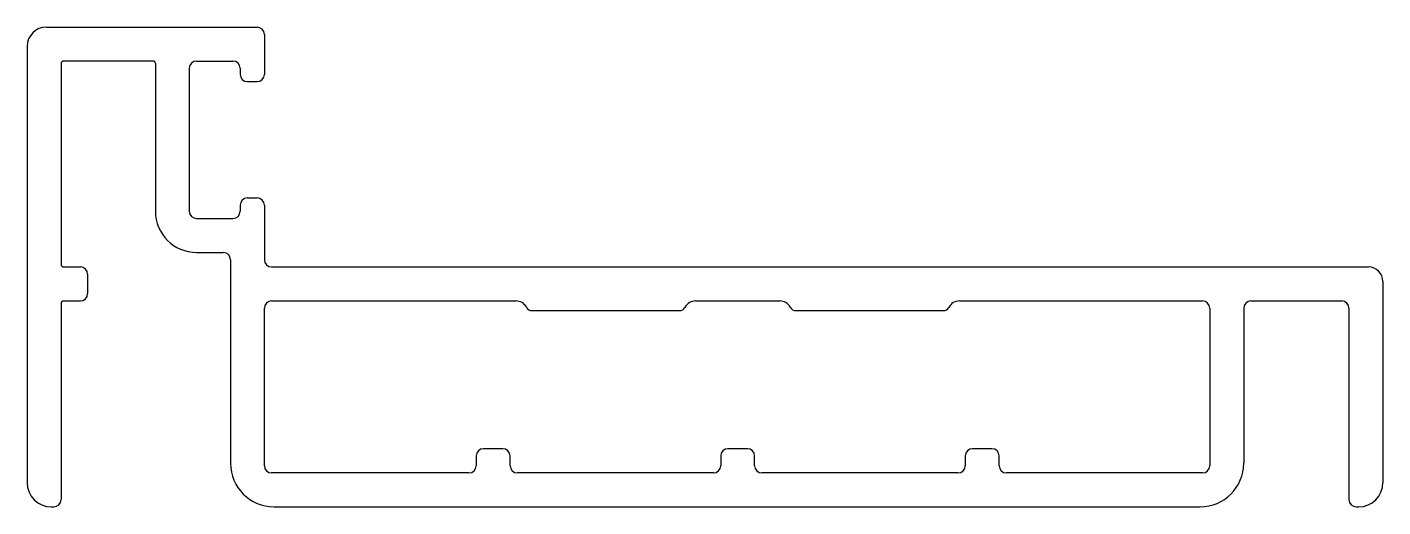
# Model space of a CAD drawing. Extents: x 523.8 to 579.8, y 568.6 to 588.4.
import ezdxf

# ---------------------------------------------------------------- set-up
doc = ezdxf.new("R2010")
doc.units = 0
doc.layers.get('0').update_dxf_attribs({"linetype": 'CONTINUOUS'})

msp = doc.modelspace()

# ---------------------------------------------------------------- linework, layer by layer
for p, q in [((524.644, 588.441), (533.344, 588.441)), ((533.644, 588.141), (533.644, 586.491)), ((523.844, 587.641), (523.844, 569.641)), ((525.244, 586.941), (525.244, 578.641)), ((529.044, 587.041), (525.344, 587.041)), ((529.144, 586.941), (529.144, 580.841)), ((530.844, 587.041), (532.344, 587.041)), ((530.544, 586.741), (530.544, 580.841)), ((532.644, 586.741), (532.644, 586.491)), ((532.944, 586.191), (533.344, 586.191)), ((532.944, 581.391), (533.344, 581.391)), ((532.644, 581.091), (532.644, 580.841)), ((533.644, 581.091), (533.644, 578.841)), ((530.844, 580.541), (532.344, 580.541)), ((530.844, 579.141), (531.944, 579.141)), ((525.344, 578.541), (526.044, 578.541)), ((532.244, 578.841), (532.244, 570.441)), ((533.944, 578.541), (579.244, 578.541)), ((526.344, 578.241), (526.344, 577.441)), ((579.844, 577.941), (579.844, 569.641)), ((525.244, 577.041), (525.244, 568.941)), ((525.344, 577.141), (526.044, 577.141)), ((533.644, 570.341), (533.644, 576.841)), ((533.944, 577.141), (544.031, 577.141)), ((551.458, 577.141), (554.931, 577.141)), ((562.358, 577.141), (572.394, 577.141)), ((572.694, 576.841), (572.694, 570.341)), ((574.094, 576.841), (574.094, 570.441)), ((574.394, 577.141), (578.144, 577.141)), ((578.444, 576.841), (578.444, 568.941)), ((544.694, 576.741), (550.794, 576.741)), ((555.594, 576.741), (561.694, 576.741)), ((542.394, 570.741), (542.394, 570.341)), ((543.494, 571.041), (542.694, 571.041)), ((543.794, 570.341), (543.794, 570.741)), ((552.494, 570.741), (552.494, 570.341)), ((553.594, 571.041), (552.794, 571.041)), ((553.894, 570.341), (553.894, 570.741)), ((562.594, 570.741), (562.594, 570.341)), ((563.694, 571.041), (562.894, 571.041)), ((563.994, 570.341), (563.994, 570.741)), ((542.094, 570.041), (533.944, 570.041)), ((552.194, 570.041), (544.094, 570.041)), ((562.294, 570.041), (554.194, 570.041)), ((572.394, 570.041), (564.294, 570.041)), ((524.844, 568.641), (524.944, 568.641)), ((534.044, 568.641), (572.294, 568.641)), ((578.744, 568.641), (578.844, 568.641))]:
    msp.add_line(p, q)
for centre, radius, start, end in [((524.644, 587.641), 0.8, 90, 180), ((533.344, 588.141), 0.3, 0, 90), ((525.344, 586.941), 0.1, 90, 180), ((529.044, 586.941), 0.1, 0, 90), ((530.844, 586.741), 0.3, 90, 180), ((532.344, 586.741), 0.3, 0, 90), ((532.944, 586.491), 0.3, 180, 270), ((533.344, 586.491), 0.3, 270, 0), ((532.944, 581.091), 0.3, 90, 180), ((533.344, 581.091), 0.3, 0, 90), ((530.844, 580.841), 1.7, 180, 270), ((530.844, 580.841), 0.3, 180, 270), ((532.344, 580.841), 0.3, 270, 0), ((531.944, 578.841), 0.3, 0, 90), ((525.344, 578.641), 0.1, 180, 270), ((526.044, 578.241), 0.3, 0, 90), ((533.944, 578.841), 0.3, 180, 270), ((579.244, 577.941), 0.6, 0, 90), ((526.044, 577.441), 0.3, 270, 0), ((525.344, 577.041), 0.1, 90, 180), ((533.944, 576.841), 0.3, 90, 180), ((544.031, 576.641), 0.5, 27.8181, 90), ((544.694, 576.991), 0.25, 207.8181, 270), ((550.794, 576.991), 0.25, 270, 332.1819), ((551.458, 576.641), 0.5, 90, 152.1819), ((554.931, 576.641), 0.5, 27.8181, 90), ((555.594, 576.991), 0.25, 207.8181, 270), ((561.694, 576.991), 0.25, 270, 332.1819), ((562.358, 576.641), 0.5, 90, 152.1819), ((572.394, 576.841), 0.3, 0, 90), ((574.394, 576.841), 0.3, 90, 180), ((578.144, 576.841), 0.3, 0, 90), ((542.694, 570.741), 0.3, 90, 180), ((543.494, 570.741), 0.3, 0, 90), ((552.794, 570.741), 0.3, 90, 180), ((553.594, 570.741), 0.3, 0, 90), ((562.894, 570.741), 0.3, 90, 180), ((563.694, 570.741), 0.3, 0, 90), ((534.044, 570.441), 1.8, 180, 270), ((533.944, 570.341), 0.3, 180, 270), ((542.094, 570.341), 0.3, 270, 0), ((544.094, 570.341), 0.3, 180, 270), ((552.194, 570.341), 0.3, 270, 0), ((554.194, 570.341), 0.3, 180, 270), ((562.294, 570.341), 0.3, 270, 0), ((564.294, 570.341), 0.3, 180, 270), ((572.294, 570.441), 1.8, 270, 360), ((572.394, 570.341), 0.3, 270, 0), ((524.844, 569.641), 1, 180, 270), ((578.844, 569.641), 1, 270, 0), ((524.944, 568.941), 0.3, 270, 0), ((578.744, 568.941), 0.3, 180, 270)]:
    msp.add_arc(centre, radius, start, end)

doc.saveas('drawing.dxf')
